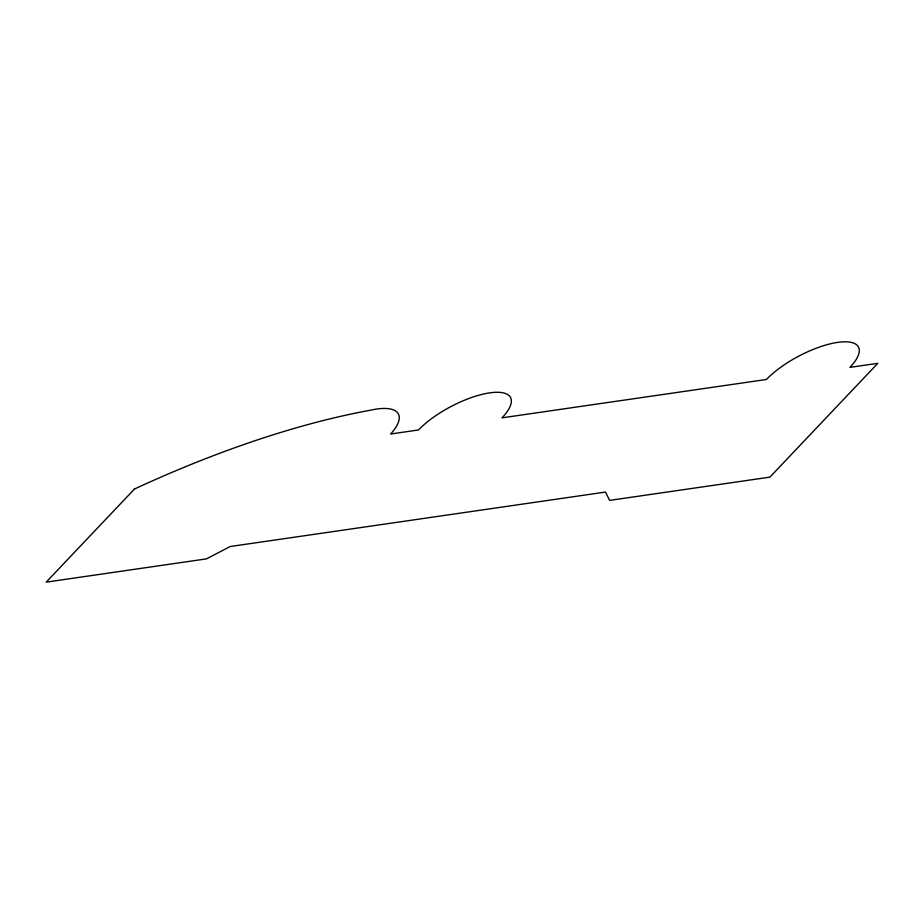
<?xml version="1.0" encoding="UTF-8"?>
<svg xmlns="http://www.w3.org/2000/svg" width="924" height="924" viewBox="0 0 924 924"><rect width="100%" height="100%" fill="white"/><g stroke="black" fill="none" stroke-linecap="round" stroke-linejoin="round"><path stroke-width="1.39" d="M134.488 489.015L46.2 582.132L206.479 558.87L230.215 546.511L605.509 492.065L609.609 500.392L769.9 477.131L877.8 363.328L849.965 367.359A56.757 19.693 -27.7 0 0 837.641 342.388A56.757 19.693 -27.7 0 0 766.458 379.475L502.032 417.844A56.757 19.693 -27.7 0 0 489.708 392.862A56.757 19.693 -27.7 0 0 418.526 429.96L390.69 433.991A59.702 20.709 -27.7 0 0 369.843 410.325A464.98 161.319 -27.7 0 0 134.488 489.015"/></g></svg>
